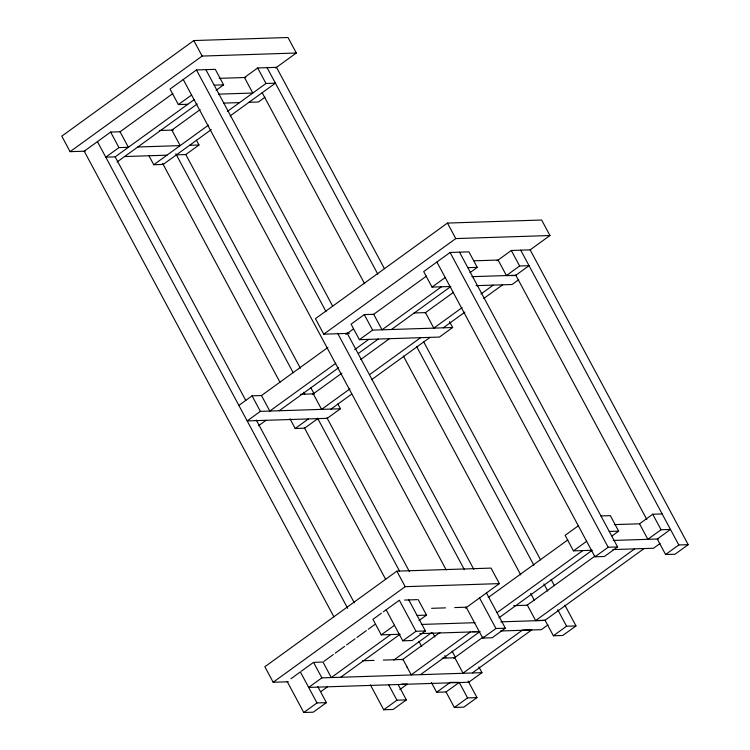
<?xml version="1.0" encoding="UTF-8"?>
<svg xmlns="http://www.w3.org/2000/svg" width="750" height="750" viewBox="0 0 750 750"><rect width="100%" height="100%" fill="white"/><g stroke="black" fill="none" stroke-linecap="round" stroke-linejoin="round"><path stroke-width="1.12" d="M275.559 68.034L296.306 53.016L287.981 37.5L193.809 40.556L61.791 136.144L70.106 151.659L85.219 151.172M70.106 151.659L202.125 56.072L296.306 53.016M119.916 131.784L110.634 132.084L84.234 151.2L333.909 616.838M216.066 90.319L223.603 84.862L215.287 69.347L196.453 69.956L170.044 89.072L178.369 104.588L187.781 104.278M172.866 93.544L120.056 131.784L128.372 147.3L118.959 147.6L105.759 157.162L115.172 156.853L194.381 99.506M178.369 104.588L191.569 95.025M117.047 162.009L197.203 103.978M200.137 109.612L171.853 130.097L180.169 145.612L137.794 146.991M384.45 268.678L276.497 67.35L257.662 67.969L244.462 77.522L252.778 93.037L218.419 94.153M149.081 156L153.769 164.728L208.463 125.128M227.316 111.478L265.988 83.484L275.4 83.175L230.137 115.95M211.275 129.6L163.181 164.428L153.769 164.728M196.406 140.156L199.003 145.003L185.803 154.556L176.381 154.866M265.012 97.209L258.412 101.991L249 102.291M497.109 260.766L511.312 250.481L530.147 249.862L549.947 235.528L541.631 220.013L447.459 223.069L315.431 318.656L323.756 334.172L349.331 333.347M323.756 334.172L455.775 238.584L549.947 235.528M238.866 405.403L252.066 395.85L261.488 395.541L269.803 411.056L335.812 363.263M441.431 286.791L382.022 329.812L373.697 314.297L364.284 314.597L351.084 324.159L359.4 339.675L439.444 337.069L452.653 327.516L449.531 321.694M469.95 272.653L477.253 267.375L468.928 251.859L450.094 252.469L423.694 271.584L432.009 287.1L450.844 286.491M261.591 395.466L327.881 347.466M345.881 334.444L353.456 328.95M373.341 314.559L426.375 276.159M340.434 408.759L260.381 411.366L247.181 420.919L327.234 418.322L340.434 408.759L337.828 403.912M359.4 339.675L372.6 330.113L452.653 327.516M432.009 287.1L445.219 277.538M354.675 349.613L368.822 339.366M258.478 425.775L266.016 420.309M279.216 410.756L338.625 367.734M358.434 353.4L378.234 339.066M391.434 329.503L449.906 287.175M312.441 394.462L341.803 373.209M360.741 359.494L389.147 338.925M425.138 312.872L453.544 292.303M289.997 418.8L295.191 428.494L308.4 418.931M349.884 388.894L321.6 409.378L313.275 393.863L300.675 394.266M369.694 374.55L420.609 337.688M462.103 307.641L433.819 328.125L425.494 312.609L414.047 312.984M480.966 293.991L493.228 285.113M506.428 275.55L519.628 265.997L529.05 265.688L515.363 275.597L506.428 275.55L498.113 260.034L474.056 260.822M317.812 418.631L304.613 428.184L295.191 428.494M331.012 409.069L351.759 394.05M371.569 379.706L430.031 337.378M443.231 327.816L464.925 312.113M483.778 298.463L502.641 284.803M518.663 279.722L512.062 284.503L476.1 285.666M465.413 608.194L499.359 583.612L491.044 568.097L396.872 571.153L264.853 666.741L273.169 682.256L288.281 681.769M273.169 682.256L405.188 586.669L499.359 583.612M290.925 678.741L300.356 671.906L316.988 702.938L326.409 702.638L317.822 686.616M301.294 671.231L313.556 662.353L321.872 677.869L481.969 672.666L478.847 666.844M381.431 613.209L372.938 619.35L381.262 634.866L400.116 634.237L340.706 677.259M383.316 611.841L399.347 600.234L415.988 631.266L425.4 630.966L408.788 599.916M323.916 661.359L333.347 654.534M335.231 653.166L344.662 646.341M346.547 644.972L355.031 638.831M356.925 637.463L366.347 630.637M368.241 629.269L374.841 624.497M321.872 677.869L308.672 687.422L468.769 682.228L481.969 672.666M381.262 634.866L394.462 625.312M390.703 634.547L331.294 677.559L322.969 662.044L314.597 662.316M320.906 691.594L327.506 686.812M418.978 620.588L426.525 615.122L418.2 599.606M287.147 681.469L303.788 712.5L316.988 702.938M386.147 609.797L402.778 640.828L415.988 631.266M326.409 702.638L313.209 712.191L303.788 712.5M425.4 630.966L412.2 640.519L402.778 640.828M578.325 525.788L565.125 535.35L573.441 550.866L592.256 550.266L498.891 617.859M393.75 660.084L431.466 632.766M402.056 659.925L439.931 632.503M488.231 597.534L567.778 539.934M573.441 550.866L586.641 541.303M470.616 631.819L411.206 674.841L407.044 667.078M497.025 612.703L582.834 550.575M399.881 689.55L407.419 684.094L401.841 684.066M420.628 674.531L480.037 631.519L472.706 631.753M612.056 535.931L618.656 531.15L610.341 515.634L600.919 515.944M453.872 658.228L483.225 636.975M526.791 605.428L594.975 556.069M614.334 524.616L639.534 523.8L652.734 514.237L662.156 513.938M370.444 684.984L383.728 709.763L396.928 700.2L406.35 699.891L398.044 684.412M466.134 607.097L482.747 638.072L495.947 628.509L505.359 628.2L486.544 593.1M436.894 262.022L594.966 556.819L608.166 547.256L617.578 546.956L459.516 252.159M406.35 699.891L393.15 709.453L383.728 709.763M505.359 628.2L492.159 637.762L482.747 638.072M617.578 546.956L604.378 556.509L594.966 556.819M431.419 682.556L436.622 692.259L450.309 682.35L459.244 682.388L467.559 697.903L476.981 697.603L468.122 681.084M513.656 605.653L527.4 605.203L535.641 620.569L634.65 548.878M530.147 249.862L688.209 544.659L675.009 554.222L665.588 554.522L657.3 539.062L670.472 529.453L661.059 529.753L647.859 539.316L639.534 523.8M436.622 692.259L446.034 691.95L459.244 682.388M472.444 672.834L531.853 629.812L522.431 630.122L463.022 673.134L454.819 657.759L442.219 658.172M535.641 620.569L545.053 620.259L644.072 548.569M660.084 543.478L653.484 548.259L612.881 549.581M547.959 624.891L541.35 629.672L500.456 630.994M446.053 691.978L454.359 707.466L467.559 697.903M545.072 620.288L553.378 635.775L566.578 626.213L575.991 625.913L564.919 605.259M665.588 554.522L678.797 544.969L688.209 544.659M476.981 697.603L463.772 707.156L454.359 707.466M575.991 625.913L562.791 635.466L553.378 635.775M219.216 78.347L245.897 77.475M214.191 85.163L223.603 84.862M223.547 103.116L239.578 102.6M159.366 130.5L173.287 130.05M189.591 145.303L199.003 145.003M124.594 156.553L166.969 155.175M467.831 267.675L477.253 267.375M471.9 276.675L515.981 275.241M609.234 531.459L618.656 531.15M613.322 540.441L658.566 538.969M404.578 600.066L417.159 599.644M431.606 608.316L445.5 607.866M454.762 607.566L466.341 607.191M417.103 615.431L426.525 615.122M421.341 624.441L475.097 622.688M500.803 621.853L545.203 620.409M419.822 633.619L479.419 631.678M362.494 660.759L374.072 660.384M383.334 660.084L403.022 659.447L407.175 667.2M520.725 250.172L678.797 544.969M511.312 250.481L519.628 265.997M652.734 514.237L661.059 529.753M515.812 275.194L646.8 519.478M447.459 223.069L455.775 238.584M450.094 252.469L608.166 547.256M423.759 341.981L540.562 559.828M551.081 579.45L554.4 585.647M267.084 67.659L377.803 274.153M416.55 346.425L533.916 565.303M543.881 583.884L547.753 591.112M557.719 609.694L566.578 626.213M257.662 67.969L265.988 83.484M262.181 92.709L364.594 283.706M403.35 355.978L520.716 574.856M530.681 593.447L534.553 600.675M364.284 314.597L372.6 330.113M193.809 40.556L202.125 56.072M205.866 69.647L332.644 306.084M347.034 332.925L473.812 569.353M196.453 69.956L325.997 311.55M337.622 333.225L464.391 569.663M479.334 597.534L495.947 628.509M183.253 79.509L446.203 569.925M185.784 154.528L300.384 368.25M310.903 387.863L314.222 394.059M326.953 417.806L409.444 571.641M452.062 651.141L455.391 657.337M175.819 153.806L293.175 372.684M303.694 392.297L304.8 394.369M317.541 418.116L399.469 570.919M432.684 632.859L434.897 636.994M444.862 655.575L445.969 657.638M396.872 571.153L405.188 586.669M162.609 163.359L279.975 382.247M304.331 427.669L385.716 579.441M418.931 641.391L421.697 646.547M110.634 132.084L118.959 147.6M252.066 395.85L260.381 411.366M115.153 156.825L245.803 400.481M256.322 420.103L354.309 602.841M97.434 141.647L347.662 608.316M388.631 684.712L396.928 700.2"/></g></svg>
